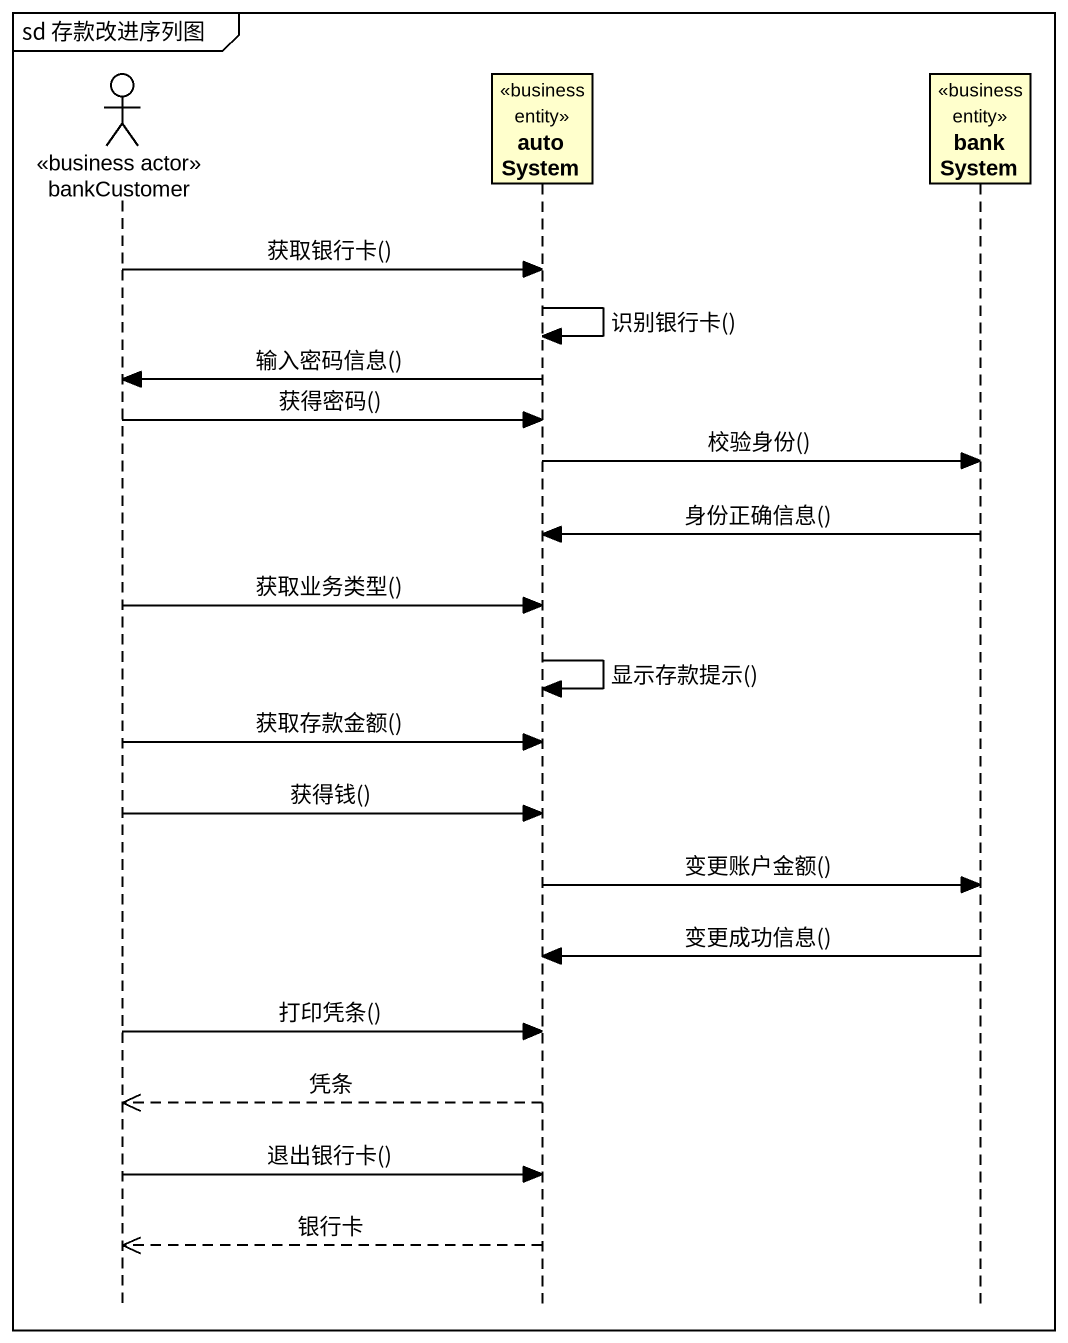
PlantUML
@startuml
mainframe sd 存款改进序列图
hide footbox
actor bankCustomer <<business actor>>
participant autoSystem <<business entity>>
participant bankSystem <<business entity>>

bankCustomer -> autoSystem : 获取银行卡()
autoSystem -> autoSystem : 识别银行卡()
autoSystem -> bankCustomer : 输入密码信息()
bankCustomer -> autoSystem : 获得密码()
autoSystem -> bankSystem : 校验身份()
bankSystem -> autoSystem : 身份正确信息()
bankCustomer -> autoSystem : 获取业务类型()
autoSystem -> autoSystem : 显示存款提示()
bankCustomer -> autoSystem : 获取存款金额()
bankCustomer -> autoSystem : 获得钱()
autoSystem -> bankSystem : 变更账户金额()
bankSystem -> autoSystem : 变更成功信息()
bankCustomer -> autoSystem : 打印凭条()
autoSystem -->> bankCustomer : 凭条
bankCustomer -> autoSystem : 退出银行卡()
autoSystem -->> bankCustomer : 银行卡
@enduml
